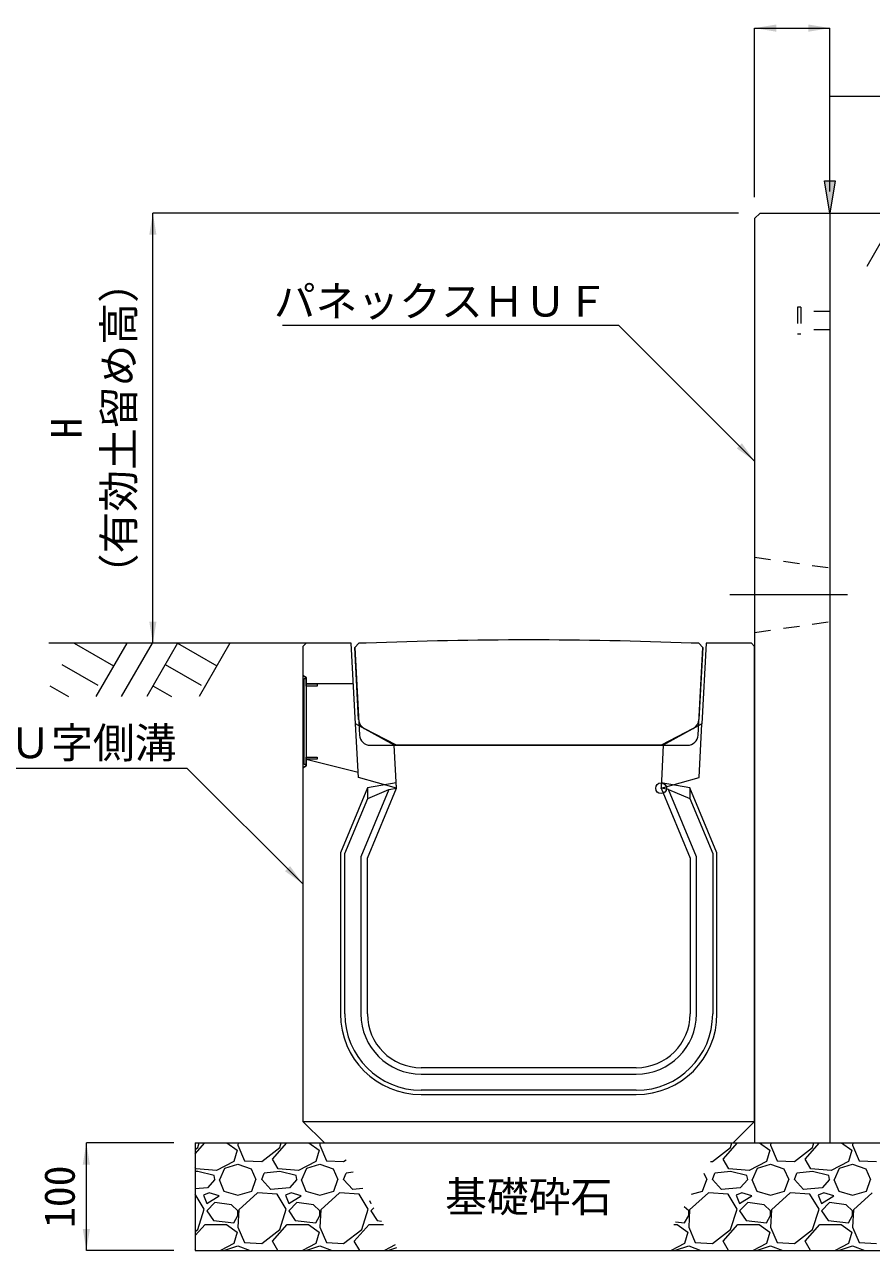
# Model space of a CAD drawing. Units: millimetres at full size; details may follow other scales. Extents: x 173025 to 194922, y 53822 to 64534.
# Drawn here: x 174175 to 174963, y 61666 to 62806 of the extents above; entities that cross this region are included whole.
import ezdxf
from ezdxf.enums import TextEntityAlignment as Align

# ---------------------------------------------------------------- set-up
doc = ezdxf.new("R2010")
doc.units = ezdxf.units.MM
doc.header["$LTSCALE"] = 20
doc.header["$PDMODE"] = 32
doc.header["$PDSIZE"] = 10
for name, pattern in [('DASHED', [7.5, 6, -1.5]), ('USER1', [28.575, 19.05, -3.175, 3.175, -3.175]), ('USER2', [1.35, 0.75, -0.6])]:
    doc.linetypes.add(name, pattern=pattern)
for name, color, linetype, lineweight in [('0_2', 7, 'Continuous', 20), ('KIJUN', 5, 'Continuous', 5), ('WWAY', 5, 'Continuous', 9), ('寸法線', 7, 'Continuous', 13), ('引出線', 4, 'Continuous', 13), ('本体', 2, 'Continuous', 9), ('ｲﾝｻｰﾄ', 3, 'USER2', 9), ('ﾊｯﾁﾝｸﾞ', 7, 'Continuous', 5)]:
    doc.layers.add(name, color=color, linetype=linetype, lineweight=lineweight)
doc.styles.add('ＭＳ ゴシック', font='')
doc.styles.get('ＭＳ ゴシック').set_extended_font_data('MS Gothic')

# ---------------------------------------------------------------- blocks, each defined once
blk = doc.blocks.new('filled_arrow')
at = {"color": 0, "linetype": 'Continuous', "lineweight": -2}
blk.add_solid([(7.5, 1.25), (0, 0), (7.5, -1.25)], dxfattribs=at)

msp = doc.modelspace()

# ---------------------------------------------------------------- hatches: boundary and pattern name
at = {"layer": '寸法線'}
msp.add_hatch(color=256, dxfattribs=at).paths.add_polyline_path([(174928.92, 62660.81), (174923.92, 62630.81), (174918.92, 62660.81)])

# ---------------------------------------------------------------- linework, layer by layer
at = {"layer": '0_2'}
for p, q in [((174923.92, 62630.81), (175382.91, 62630.81)), ((174436.92, 62230.81), (174197.77, 62230.81)), ((174333.92, 61765.81), (175023.92, 61765.81)), ((174333.92, 61765.81), (174333.92, 61665.81)), ((174333.92, 61665.81), (175023.92, 61665.81))]:
    msp.add_line(p, q, dxfattribs=at)
at = {"layer": 'KIJUN', "color": 7, "lineweight": 20}
for p, q in [((174496.47, 62135.81), (174791.38, 62135.81)), ((174743.92, 61835.81), (174543.92, 61835.81))]:
    msp.add_line(p, q, dxfattribs=at)
at = {"layer": 'KIJUN', "lineweight": 9}
for p, q in [((174494.04, 62096.27), (174494.17, 62086.15)), ((174513.93, 62094.61), (174520.92, 62095.81)), ((174773.92, 62094.61), (174766.92, 62095.81)), ((174793.8, 62096.27), (174793.68, 62086.15))]:
    msp.add_line(p, q, dxfattribs=at)
at = {"layer": 'KIJUN'}
for p, q in [((174743.92, 61835.81), (174543.92, 61835.81)), ((174543.92, 61829.81), (174743.92, 61829.81)), ((174743.92, 61814.81), (174543.92, 61814.81)), ((174543.92, 61810.81), (174743.92, 61810.81))]:
    msp.add_line(p, q, dxfattribs=at)
at = {"layer": 'KIJUN', "color": 7, "lineweight": 9}
msp.add_line((174433.92, 61785.81), (174853.92, 61785.81), dxfattribs=at)
at = {"layer": 'KIJUN', "color": 7, "lineweight": 20}
for points in [[(174518.92, 62135.81), (174482.92, 62155.81), (174478.92, 62230.81), (174436.92, 62230.81), (174433.92, 62227.81), (174433.92, 61785.81), (174453.92, 61765.81), (174833.92, 61765.81), (174853.92, 61785.81), (174853.92, 62227.81), (174850.92, 62230.81), (174808.92, 62230.81), (174804.92, 62155.81), (174768.92, 62135.81), (174766.92, 62095.81), (174793.92, 62030.81), (174793.92, 61885.81)], [(174485.71, 62159.77), (174482.14, 62226.81), (174485.92, 62230.81)], [(174492.92, 62230.81), (174485.92, 62230.81), (174482.14, 62226.81), (174486.49, 62145.28)], [(174801.36, 62145.28), (174805.71, 62226.81), (174801.92, 62230.81), (174794.92, 62230.81)], [(174801.92, 62230.81), (174805.71, 62226.81), (174802.13, 62159.77)], [(174796.8, 62151.45), (174767.02, 62135.81), (174520.83, 62135.81), (174491.05, 62151.45)], [(174493.92, 61885.81), (174493.92, 62030.81), (174520.92, 62095.81), (174518.92, 62135.81)]]:
    msp.add_lwpolyline(points, dxfattribs=at)
at = {"layer": 'KIJUN', "color": 7, "linetype": 'DASHED', "lineweight": 20}
for points in [[(174520.92, 62095.81), (174485.59, 62105.81), (174482.92, 62155.81)], [(174766.92, 62095.81), (174802.26, 62105.81), (174804.92, 62155.81)]]:
    msp.add_lwpolyline(points, dxfattribs=at)
at = {"layer": 'KIJUN'}
for points in [[(174493.92, 61885.81), (174493.92, 62030.81), (174520.92, 62095.81), (174520.67, 62100.84), (174494.04, 62096.27), (174468.92, 62035.8), (174468.92, 61885.81)], [(174818.92, 61885.81), (174818.92, 62035.8), (174793.8, 62096.27), (174767.17, 62100.84), (174766.92, 62095.81), (174793.92, 62030.81), (174793.92, 61885.81)], [(174472.92, 61885.81), (174472.92, 62035), (174494.22, 62086.28), (174513.93, 62094.61), (174487.92, 62032.01), (174487.92, 61885.81)], [(174773.92, 62094.61), (174793.68, 62086.15), (174814.92, 62035), (174814.92, 61885.81)], [(174799.92, 61885.81), (174799.92, 62032.01), (174773.92, 62094.61)]]:
    msp.add_lwpolyline(points, dxfattribs=at)
at = {"layer": 'KIJUN', "color": 7, "lineweight": 20}
for centre, radius, start, end in [((174643.92, 58432.14), 3801.67, 87.72365, 92.27635), ((174495.7, 62160.3), 10, 183.05288, 242.29297), ((174792.15, 62160.3), 10, 297.70703, 356.94712), ((174496.47, 62145.81), 10, 183.05288, 270), ((174791.38, 62145.81), 10, 270, 356.94712), ((174543.92, 61885.81), 50, 180, 270), ((174743.92, 61885.81), 50, 270, 0)]:
    msp.add_arc(centre, radius, start, end, dxfattribs=at)
at = {"layer": 'KIJUN'}
for centre, radius, start, end in [((174543.92, 61885.81), 75, 180, 270), ((174543.92, 61885.81), 71, 180, 270), ((174543.92, 61885.81), 56, 180, 270), ((174543.92, 61885.81), 50, 180, 270), ((174743.92, 61885.81), 71, 270, 0), ((174743.92, 61885.81), 56, 270, 0), ((174743.92, 61885.81), 75, 270, 0), ((174743.92, 61885.81), 50, 270, 0)]:
    msp.add_arc(centre, radius, start, end, dxfattribs=at)
msp.add_point((174766.92, 62095.81), dxfattribs=at)
at = {"layer": 'WWAY', "color": 7, "linetype": 'DASHED', "lineweight": 20}
for points in [[(174433.92, 62200.81), (174437.12, 62198.81), (174437.12, 62116.81), (174433.92, 62114.81)], [(174480.95, 62192.81), (174437.12, 62192.81), (174437.12, 62198.81), (174433.92, 62200.81)], [(174433.92, 62114.81), (174437.12, 62116.81), (174437.12, 62122.81), (174485.32, 62110.81)]]:
    msp.add_lwpolyline(points, dxfattribs=at)
at = {"layer": 'WWAY'}
for points in [[(174435.12, 62197.81), (174437.12, 62197.81), (174437.12, 62117.81), (174435.12, 62117.81)], [(174437.12, 62192.81), (174447.12, 62192.81), (174447.12, 62190.81), (174437.12, 62190.81)], [(174437.12, 62124.81), (174447.12, 62124.81), (174447.12, 62122.81), (174437.12, 62122.81)]]:
    msp.add_lwpolyline(points, close=True, dxfattribs=at)
at = {"layer": '寸法線', "lineweight": 9}
for p, q in [((174853.92, 62802.96), (174923.92, 62802.96)), ((174853.92, 62645.81), (174853.92, 62802.96)), ((174923.92, 62650.81), (174923.92, 62802.96)), ((175382.91, 62739.36), (174923.92, 62739.36)), ((174923.92, 62660.81), (174923.92, 62739.36)), ((174294.48, 62230.81), (174294.48, 62630.81)), ((174838.92, 62630.81), (174294.48, 62630.81)), ((174943.92, 62630.81), (175289.58, 62630.81)), ((174416.92, 62230.81), (174294.48, 62230.81)), ((174232.65, 61665.81), (174232.65, 61765.81)), ((174313.92, 61765.81), (174232.65, 61765.81)), ((174313.92, 61665.81), (174232.65, 61665.81))]:
    msp.add_line(p, q, dxfattribs=at)
at = {"layer": '寸法線', "linetype": 'USER1', "lineweight": 9}
msp.add_line((174940.22, 62275.81), (174830.98, 62275.81), dxfattribs=at)
at = {"layer": '寸法線', "lineweight": 9}
msp.add_lwpolyline([(174928.92, 62660.81), (174923.92, 62630.81), (174918.92, 62660.81)], close=True, dxfattribs=at)
at = {"layer": '引出線', "lineweight": 9}
for points in [[(174853.92, 62400.13), (174727.7, 62526.35), (174415.11, 62526.35)], [(174433.92, 62006.81), (174326.43, 62114.31), (174086.94, 62114.31)]]:
    msp.add_lwpolyline(points, dxfattribs=at)
at = {"layer": '本体', "lineweight": 20}
for p, q in [((174853.92, 62625.81), (174858.92, 62630.81)), ((174853.92, 62625.81), (174853.92, 62230.81)), ((174858.92, 62630.81), (174923.92, 62630.81)), ((174923.92, 62630.81), (174923.92, 61765.81)), ((174853.92, 62230.81), (174853.92, 61765.81)), ((174853.92, 61765.81), (174903.92, 61765.81))]:
    msp.add_line(p, q, dxfattribs=at)
at = {"layer": '本体', "linetype": 'USER2'}
for p, q in [((174853.92, 62310.81), (174923.92, 62300.81)), ((174853.92, 62240.81), (174923.92, 62250.81))]:
    msp.add_line(p, q, dxfattribs=at)
at = {"layer": 'ｲﾝｻｰﾄ'}
for p, q in [((174893.92, 62543.31), (174893.92, 62518.31)), ((174896.92, 62543.31), (174893.92, 62543.31)), ((174896.92, 62543.31), (174896.92, 62518.31)), ((174923.92, 62539.31), (174896.92, 62539.31)), ((174923.92, 62522.31), (174896.92, 62522.31)), ((174896.92, 62518.31), (174893.92, 62518.31))]:
    msp.add_line(p, q, dxfattribs=at)
at = {"layer": 'ｲﾝｻｰﾄ', "lineweight": 20}
msp.add_line((174923.92, 62539.31), (174923.92, 62522.31), dxfattribs=at)
at = {"layer": 'ﾊｯﾁﾝｸﾞ', "lineweight": 9}
for p, q in [((174986.88, 62630.81), (174958.23, 62581.19)), ((174221.39, 62230.81), (174257.96, 62209.7)), ((174270.15, 62230.81), (174241.5, 62181.19)), ((174293.77, 62230.81), (174265.12, 62181.19)), ((174317.39, 62230.81), (174288.74, 62181.19)), ((174317.39, 62230.81), (174353.96, 62209.7)), ((174366.15, 62230.81), (174337.5, 62181.19)), ((174209.97, 62211.03), (174243.38, 62191.74)), ((174305.97, 62211.03), (174339.38, 62191.74)), ((174198.55, 62191.24), (174215.96, 62181.19)), ((174294.55, 62191.24), (174311.96, 62181.19))]:
    msp.add_line(p, q, dxfattribs=at)
at = {"layer": 'ﾊｯﾁﾝｸﾞ'}
for p, q in [((174333.92, 61755.87), (174342.87, 61765.81)), ((174333.92, 61759.7), (174336.23, 61761.48)), ((174336.23, 61761.48), (174337.61, 61765.81)), ((174363.25, 61765.81), (174372.8, 61759.2)), ((174372.8, 61759.2), (174369.75, 61748.53)), ((174373.66, 61765.81), (174373.56, 61763.77)), ((174373.56, 61763.77), (174379.66, 61749.29)), ((174395.66, 61748.53), (174412.43, 61761.48)), ((174405.57, 61750.81), (174419.07, 61765.81)), ((174412.43, 61761.48), (174413.81, 61765.81)), ((174439.45, 61765.81), (174449, 61759.2)), ((174449, 61759.2), (174445.95, 61748.53)), ((174449.86, 61765.81), (174449.76, 61763.77)), ((174449.76, 61763.77), (174455.86, 61749.29)), ((174814.7, 61748.53), (174831.46, 61761.48)), ((174824.61, 61750.81), (174838.1, 61765.81)), ((174831.46, 61761.48), (174832.85, 61765.81)), ((174858.48, 61765.81), (174868.04, 61759.2)), ((174868.04, 61759.2), (174864.99, 61748.53)), ((174868.9, 61765.81), (174868.8, 61763.77)), ((174868.8, 61763.77), (174874.9, 61749.29)), ((174890.9, 61748.53), (174907.66, 61761.48)), ((174900.81, 61750.81), (174914.3, 61765.81)), ((174907.66, 61761.48), (174909.05, 61765.81)), ((174934.68, 61765.81), (174944.24, 61759.2)), ((174944.24, 61759.2), (174941.19, 61748.53)), ((174945.1, 61765.81), (174945, 61763.77)), ((174945, 61763.77), (174951.1, 61749.29)), ((174369.75, 61748.53), (174353.75, 61740.15)), ((174361.37, 61742.43), (174373.56, 61746.24)), ((174373.56, 61746.24), (174385.76, 61741.67)), ((174379.66, 61749.29), (174395.66, 61748.53)), ((174410.9, 61741.67), (174405.57, 61750.81)), ((174445.95, 61748.53), (174429.95, 61740.15)), ((174437.57, 61742.43), (174449.76, 61746.24)), ((174449.76, 61746.24), (174461.96, 61741.67)), ((174455.86, 61749.29), (174471.86, 61748.53)), ((174471.86, 61748.53), (174474.06, 61750.22)), ((174812.86, 61748.61), (174814.7, 61748.53)), ((174829.94, 61741.67), (174824.61, 61750.81)), ((174864.99, 61748.53), (174848.99, 61740.15)), ((174856.61, 61742.43), (174868.8, 61746.24)), ((174868.8, 61746.24), (174880.99, 61741.67)), ((174874.9, 61749.29), (174890.9, 61748.53)), ((174906.14, 61741.67), (174900.81, 61750.81)), ((174941.19, 61748.53), (174925.19, 61740.15)), ((174932.81, 61742.43), (174945, 61746.24)), ((174945, 61746.24), (174957.19, 61741.67)), ((174951.1, 61749.29), (174967.1, 61748.53)), ((174334.7, 61741.67), (174333.92, 61743)), ((174336.23, 61739.38), (174333.92, 61739.14)), ((174353.75, 61740.15), (174334.7, 61741.67)), ((174351.47, 61735.57), (174336.23, 61739.38)), ((174352.23, 61731.76), (174351.47, 61735.57)), ((174356.8, 61731.76), (174361.37, 61742.43)), ((174385.76, 61741.67), (174390.33, 61731.76)), ((174395.66, 61731.76), (174397.95, 61737.86)), ((174412.43, 61739.38), (174397.95, 61737.86)), ((174429.95, 61740.15), (174410.9, 61741.67)), ((174427.67, 61735.57), (174412.43, 61739.38)), ((174428.43, 61731.76), (174427.67, 61735.57)), ((174433, 61731.76), (174437.57, 61742.43)), ((174461.96, 61741.67), (174466.53, 61731.76)), ((174471.86, 61731.76), (174474.15, 61737.86)), ((174480.79, 61738.56), (174474.15, 61737.86)), ((174806.6, 61737.76), (174809.37, 61731.76)), ((174814.7, 61731.76), (174816.99, 61737.86)), ((174831.46, 61739.38), (174816.99, 61737.86)), ((174848.99, 61740.15), (174829.94, 61741.67)), ((174846.7, 61735.57), (174831.46, 61739.38)), ((174847.47, 61731.76), (174846.7, 61735.57)), ((174852.04, 61731.76), (174856.61, 61742.43)), ((174880.99, 61741.67), (174885.57, 61731.76)), ((174890.9, 61731.76), (174893.19, 61737.86)), ((174907.66, 61739.38), (174893.19, 61737.86)), ((174925.19, 61740.15), (174906.14, 61741.67)), ((174922.9, 61735.57), (174907.66, 61739.38)), ((174923.67, 61731.76), (174922.9, 61735.57)), ((174928.24, 61731.76), (174932.81, 61742.43)), ((174957.19, 61741.67), (174961.77, 61731.76)), ((174345.37, 61724.14), (174333.92, 61723.15)), ((174352.23, 61731.76), (174345.37, 61724.14)), ((174356.04, 61731.76), (174360.61, 61721.1)), ((174386.52, 61721.1), (174390.33, 61731.76)), ((174404.04, 61722.62), (174395.66, 61731.76)), ((174421.57, 61724.14), (174404.04, 61722.62)), ((174428.43, 61731.76), (174421.57, 61724.14)), ((174432.24, 61731.76), (174436.81, 61721.1)), ((174462.72, 61721.1), (174466.53, 61731.76)), ((174480.24, 61722.62), (174471.86, 61731.76)), ((174489.53, 61723.43), (174480.24, 61722.62)), ((174805.56, 61721.1), (174809.37, 61731.76)), ((174823.08, 61722.62), (174814.7, 61731.76)), ((174840.61, 61724.14), (174823.08, 61722.62)), ((174847.47, 61731.76), (174840.61, 61724.14)), ((174851.28, 61731.76), (174855.85, 61721.1)), ((174881.76, 61721.1), (174885.57, 61731.76)), ((174899.28, 61722.62), (174890.9, 61731.76)), ((174916.81, 61724.14), (174899.28, 61722.62)), ((174923.67, 61731.76), (174916.81, 61724.14)), ((174927.48, 61731.76), (174932.05, 61721.1)), ((174957.96, 61721.1), (174961.77, 61731.76)), ((174333.94, 61718.05), (174333.92, 61718.05)), ((174342.32, 61704.33), (174333.94, 61718.05)), ((174346.89, 61719.57), (174341.56, 61717.29)), ((174341.56, 61717.29), (174344.61, 61709.67)), ((174344.61, 61709.67), (174356.04, 61716.52)), ((174356.04, 61716.52), (174346.89, 61719.57)), ((174360.61, 61721.1), (174373.56, 61717.29)), ((174373.56, 61717.29), (174386.52, 61721.1)), ((174391.85, 61719.57), (174374.33, 61703.57)), ((174410.14, 61718.05), (174391.85, 61719.57)), ((174418.52, 61704.33), (174410.14, 61718.05)), ((174423.09, 61719.57), (174417.76, 61717.29)), ((174417.76, 61717.29), (174420.81, 61709.67)), ((174420.81, 61709.67), (174432.24, 61716.52)), ((174432.24, 61716.52), (174423.09, 61719.57)), ((174436.81, 61721.1), (174449.76, 61717.29)), ((174449.76, 61717.29), (174462.72, 61721.1)), ((174468.05, 61719.57), (174450.53, 61703.57)), ((174486.34, 61718.05), (174468.05, 61719.57)), ((174494.72, 61704.33), (174486.34, 61718.05)), ((174495.96, 61712.28), (174497.01, 61709.67)), ((174810.89, 61719.57), (174793.36, 61703.57)), ((174795.22, 61718.05), (174805.56, 61721.1)), ((174829.18, 61718.05), (174810.89, 61719.57)), ((174837.56, 61704.33), (174829.18, 61718.05)), ((174842.13, 61719.57), (174836.8, 61717.29)), ((174836.8, 61717.29), (174839.85, 61709.67)), ((174839.85, 61709.67), (174851.28, 61716.52)), ((174851.28, 61716.52), (174842.13, 61719.57)), ((174855.85, 61721.1), (174868.8, 61717.29)), ((174868.8, 61717.29), (174881.76, 61721.1)), ((174887.09, 61719.57), (174869.56, 61703.57)), ((174905.38, 61718.05), (174887.09, 61719.57)), ((174913.76, 61704.33), (174905.38, 61718.05)), ((174918.33, 61719.57), (174913, 61717.29)), ((174913, 61717.29), (174916.05, 61709.67)), ((174916.05, 61709.67), (174927.48, 61716.52)), ((174927.48, 61716.52), (174918.33, 61719.57)), ((174932.05, 61721.1), (174945, 61717.29)), ((174945, 61717.29), (174957.96, 61721.1)), ((174963.29, 61719.57), (174945.76, 61703.57)), ((174336.23, 61685.28), (174342.32, 61704.33)), ((174352.23, 61710.43), (174344.61, 61702.81)), ((174344.61, 61702.81), (174350.7, 61693.66)), ((174367.47, 61708.14), (174352.23, 61710.43)), ((174373.56, 61702.81), (174367.47, 61708.14)), ((174374.33, 61703.57), (174373.56, 61687.57)), ((174373.56, 61698.24), (174373.56, 61702.81)), ((174412.43, 61685.28), (174418.52, 61704.33)), ((174428.43, 61710.43), (174420.81, 61702.81)), ((174420.81, 61702.81), (174426.9, 61693.66)), ((174443.67, 61708.14), (174428.43, 61710.43)), ((174449.76, 61702.81), (174443.67, 61708.14)), ((174450.53, 61703.57), (174449.76, 61687.57)), ((174449.76, 61698.24), (174449.76, 61702.81)), ((174488.63, 61685.28), (174494.72, 61704.33)), ((174497.01, 61709.67), (174497.35, 61709.87)), ((174499.81, 61705.61), (174497.01, 61702.81)), ((174497.01, 61702.81), (174503.1, 61693.66)), ((174792.6, 61702.81), (174788.49, 61706.4)), ((174793.36, 61703.57), (174792.6, 61687.57)), ((174792.6, 61698.24), (174792.6, 61702.81)), ((174831.46, 61685.28), (174837.56, 61704.33)), ((174847.47, 61710.43), (174839.85, 61702.81)), ((174839.85, 61702.81), (174845.94, 61693.66)), ((174862.71, 61708.14), (174847.47, 61710.43)), ((174868.8, 61702.81), (174862.71, 61708.14)), ((174869.56, 61703.57), (174868.8, 61687.57)), ((174868.8, 61698.24), (174868.8, 61702.81)), ((174907.66, 61685.28), (174913.76, 61704.33)), ((174923.67, 61710.43), (174916.05, 61702.81)), ((174916.05, 61702.81), (174922.14, 61693.66)), ((174938.91, 61708.14), (174923.67, 61710.43)), ((174945, 61702.81), (174938.91, 61708.14)), ((174945.76, 61703.57), (174945, 61687.57)), ((174945, 61698.24), (174945, 61702.81)), ((174333.92, 61679.67), (174343.08, 61689.85)), ((174343.08, 61689.85), (174362.9, 61689.85)), ((174350.7, 61693.66), (174369.75, 61691.38)), ((174362.9, 61689.85), (174372.8, 61683)), ((174369.75, 61691.38), (174373.56, 61698.24)), ((174405.57, 61674.61), (174419.28, 61689.85)), ((174419.28, 61689.85), (174439.1, 61689.85)), ((174426.9, 61693.66), (174445.95, 61691.38)), ((174439.1, 61689.85), (174449, 61683)), ((174445.95, 61691.38), (174449.76, 61698.24)), ((174481.77, 61674.61), (174495.48, 61689.85)), ((174495.48, 61689.85), (174508.91, 61689.85)), ((174503.1, 61693.66), (174506.98, 61693.2)), ((174778.94, 61689.85), (174781.93, 61689.85)), ((174780.4, 61692.38), (174788.79, 61691.38)), ((174781.93, 61689.85), (174791.84, 61683)), ((174788.79, 61691.38), (174792.6, 61698.24)), ((174824.61, 61674.61), (174838.32, 61689.85)), ((174838.32, 61689.85), (174858.13, 61689.85)), ((174845.94, 61693.66), (174864.99, 61691.38)), ((174858.13, 61689.85), (174868.04, 61683)), ((174864.99, 61691.38), (174868.8, 61698.24)), ((174900.81, 61674.61), (174914.52, 61689.85)), ((174914.52, 61689.85), (174934.33, 61689.85)), ((174922.14, 61693.66), (174941.19, 61691.38)), ((174934.33, 61689.85), (174944.24, 61683)), ((174941.19, 61691.38), (174945, 61698.24)), ((174333.92, 61683.5), (174336.23, 61685.28)), ((174372.8, 61683), (174369.75, 61672.33)), ((174373.56, 61687.57), (174379.66, 61673.09)), ((174395.66, 61672.33), (174412.43, 61685.28)), ((174449, 61683), (174445.95, 61672.33)), ((174449.76, 61687.57), (174455.86, 61673.09)), ((174471.86, 61672.33), (174488.63, 61685.28)), ((174791.84, 61683), (174788.79, 61672.33)), ((174792.6, 61687.57), (174798.7, 61673.09)), ((174814.7, 61672.33), (174831.46, 61685.28)), ((174868.04, 61683), (174864.99, 61672.33)), ((174868.8, 61687.57), (174874.9, 61673.09)), ((174890.9, 61672.33), (174907.66, 61685.28)), ((174944.24, 61683), (174941.19, 61672.33)), ((174945, 61687.57), (174951.1, 61673.09)), ((174334.5, 61665.81), (174333.92, 61666.8)), ((174369.75, 61672.33), (174357.31, 61665.81)), ((174361.19, 61665.81), (174361.37, 61666.23)), ((174361.37, 61666.23), (174373.56, 61670.04)), ((174373.56, 61670.04), (174384.84, 61665.81)), ((174379.66, 61673.09), (174395.66, 61672.33)), ((174410.7, 61665.81), (174405.57, 61674.61)), ((174445.95, 61672.33), (174433.51, 61665.81)), ((174437.39, 61665.81), (174437.57, 61666.23)), ((174437.57, 61666.23), (174449.76, 61670.04)), ((174449.76, 61670.04), (174461.04, 61665.81)), ((174455.86, 61673.09), (174471.86, 61672.33)), ((174486.9, 61665.81), (174481.77, 61674.61)), ((174519.75, 61671.07), (174509.71, 61665.81)), ((174513.59, 61665.81), (174513.77, 61666.23)), ((174513.77, 61666.23), (174521.21, 61668.55)), ((174788.79, 61672.33), (174776.35, 61665.81)), ((174780.23, 61665.81), (174780.41, 61666.23)), ((174780.41, 61666.23), (174792.6, 61670.04)), ((174792.6, 61670.04), (174803.88, 61665.81)), ((174798.7, 61673.09), (174814.7, 61672.33)), ((174829.74, 61665.81), (174824.61, 61674.61)), ((174864.99, 61672.33), (174852.55, 61665.81)), ((174856.43, 61665.81), (174856.61, 61666.23)), ((174856.61, 61666.23), (174868.8, 61670.04)), ((174868.8, 61670.04), (174880.08, 61665.81)), ((174874.9, 61673.09), (174890.9, 61672.33)), ((174905.94, 61665.81), (174900.81, 61674.61)), ((174941.19, 61672.33), (174928.75, 61665.81)), ((174932.63, 61665.81), (174932.81, 61666.23)), ((174932.81, 61666.23), (174945, 61670.04)), ((174945, 61670.04), (174956.28, 61665.81)), ((174951.1, 61673.09), (174967.1, 61672.33))]:
    msp.add_line(p, q, dxfattribs=at)

# ---------------------------------------------------------------- block references
at = {"layer": '寸法線', "lineweight": 9, "xscale": 2.67, "yscale": 2.67}
msp.add_blockref('filled_arrow', (174853.92, 62802.96), dxfattribs=at)
for p, rotation in [((174923.92, 62802.96), 180), ((174294.48, 62630.81), 270), ((174294.48, 62230.81), 90), ((174232.65, 61765.81), 270), ((174232.65, 61665.81), 90)]:
    msp.add_blockref('filled_arrow', p, dxfattribs=dict(at, rotation=rotation))
at = {"layer": '引出線', "lineweight": 9, "xscale": 2.67, "yscale": 2.67, "rotation": 135}
for p in [(174853.92, 62400.13), (174433.92, 62006.81)]:
    msp.add_blockref('filled_arrow', p, dxfattribs=at)

# ---------------------------------------------------------------- texts
at = {"layer": '寸法線', "style": 'ＭＳ ゴシック'}
for s, p in [('（有効土留め高）', (174285.61, 62275.41)), ('H', (174236.86, 62421.1))]:
    msp.add_text(s, height=28.48, rotation=90, dxfattribs=at).set_placement(p, align=Align.BOTTOM_LEFT)
msp.add_text('100', height=28.48, rotation=90, dxfattribs=at).set_placement((174207.65, 61715.81), align=Align.MIDDLE_CENTER)
msp.add_text('基礎砕石', height=28.48, dxfattribs=at).set_placement((174643.92, 61715.81), align=Align.MIDDLE_CENTER)
at = {"layer": '引出線', "style": 'ＭＳ ゴシック'}
for s, p in [('パネックスＨＵＦ', (174717.7, 62563.11)), ('箱型Ｕ字側溝', (174316.43, 62152.29))]:
    msp.add_text(s, height=28.48, dxfattribs=at).set_placement(p, align=Align.TOP_RIGHT)

doc.saveas('drawing.dxf')
